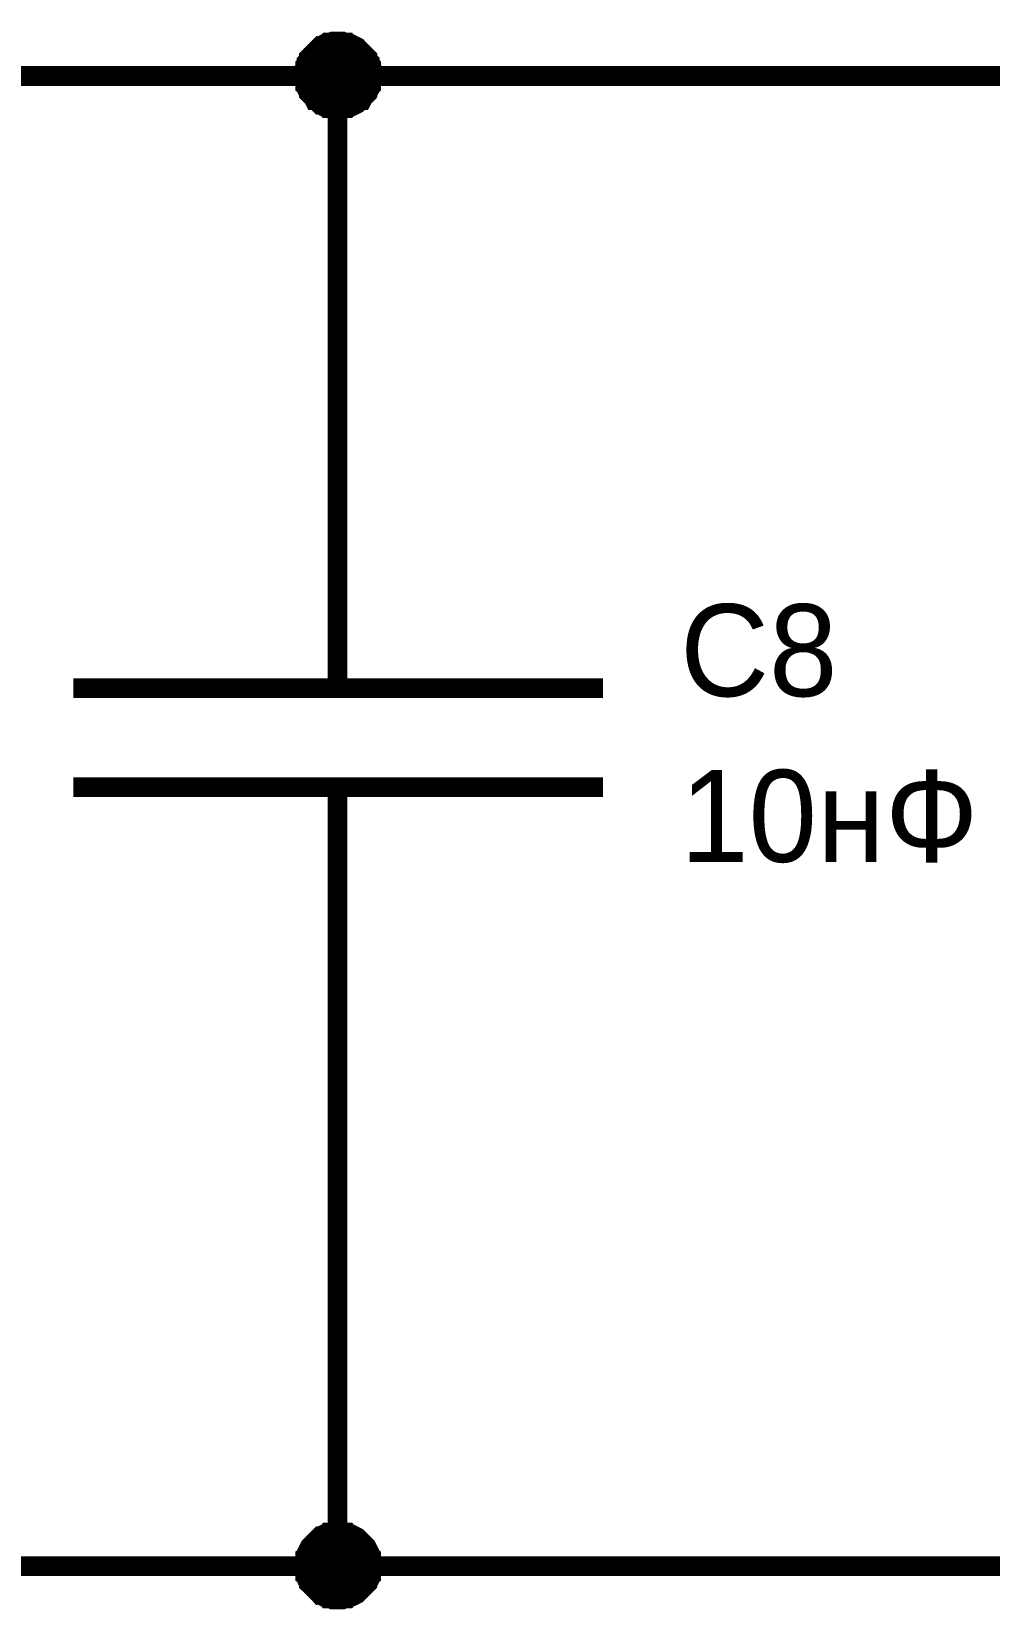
# Model space of a CAD drawing. Extents: x 0 to 594, y 0 to 420.
# Drawn here: x 55.49 to 69.96, y 84.33 to 108.16 of the extents above; entities that cross this region are included whole.
import ezdxf

# ---------------------------------------------------------------- set-up
doc = ezdxf.new("R2010")
doc.units = 0
doc.layers.add('SHEET', color=255, linetype='CONTINUOUS')

msp = doc.modelspace()

# ---------------------------------------------------------------- linework, layer by layer
at = {"layer": 'SHEET'}
for points, const_width in [([(59.612, 107.484), (59.612, 107.519), (59.612, 107.536), (59.612, 107.571), (59.629, 107.589), (59.629, 107.623), (59.629, 107.641), (59.647, 107.658), (59.647, 107.693), (59.664, 107.71), (59.681, 107.727), (59.681, 107.762), (59.699, 107.78), (59.716, 107.797), (59.733, 107.814), (59.751, 107.832), (59.768, 107.849), (59.785, 107.866), (59.803, 107.884), (59.82, 107.901), (59.838, 107.919), (59.855, 107.936), (59.872, 107.936), (59.89, 107.953), (59.924, 107.971), (59.942, 107.971), (59.959, 107.988), (59.994, 107.988), (60.011, 107.988), (60.046, 108.005), (60.063, 108.005), (60.098, 108.005), (60.115, 108.005)], 0.3), ([(59.612, 107.484), (59.612, 107.519), (59.612, 107.536), (59.612, 107.571), (59.629, 107.589), (59.629, 107.623), (59.629, 107.641), (59.647, 107.658), (59.647, 107.693), (59.664, 107.71), (59.681, 107.727), (59.681, 107.762), (59.699, 107.78), (59.716, 107.797), (59.733, 107.814), (59.751, 107.832), (59.768, 107.849), (59.785, 107.866), (59.803, 107.884), (59.82, 107.901), (59.838, 107.919), (59.855, 107.936), (59.872, 107.936), (59.89, 107.953), (59.924, 107.971), (59.942, 107.971), (59.959, 107.988), (59.994, 107.988), (60.011, 107.988), (60.046, 108.005), (60.063, 108.005), (60.098, 108.005), (60.115, 108.005)], 0.3), ([(59.612, 107.484), (59.612, 107.519), (59.612, 107.536), (59.612, 107.571), (59.629, 107.589), (59.629, 107.623), (59.629, 107.641), (59.647, 107.658), (59.647, 107.693), (59.664, 107.71), (59.681, 107.727), (59.681, 107.762), (59.699, 107.78), (59.716, 107.797), (59.733, 107.814), (59.751, 107.832), (59.768, 107.849), (59.785, 107.866), (59.803, 107.884), (59.82, 107.901), (59.838, 107.919), (59.855, 107.936), (59.872, 107.936), (59.89, 107.953), (59.924, 107.971), (59.942, 107.971), (59.959, 107.988), (59.994, 107.988), (60.011, 107.988), (60.046, 108.005), (60.063, 108.005), (60.098, 108.005), (60.115, 108.005)], 0.3), ([(59.612, 107.484), (59.612, 107.519), (59.612, 107.536), (59.612, 107.571), (59.629, 107.589), (59.629, 107.623), (59.629, 107.641), (59.647, 107.658), (59.647, 107.693), (59.664, 107.71), (59.681, 107.727), (59.681, 107.762), (59.699, 107.78), (59.716, 107.797), (59.733, 107.814), (59.751, 107.832), (59.768, 107.849), (59.785, 107.866), (59.803, 107.884), (59.82, 107.901), (59.838, 107.919), (59.855, 107.936), (59.872, 107.936), (59.89, 107.953), (59.924, 107.971), (59.942, 107.971), (59.959, 107.988), (59.994, 107.988), (60.011, 107.988), (60.046, 108.005), (60.063, 108.005), (60.098, 108.005), (60.115, 108.005)], 0.3), ([(60.115, 108.005), (60.115, 108.005)], 0.3), ([(60.115, 108.005), (60.133, 108.005), (60.168, 108.005), (60.185, 108.005), (60.22, 107.988), (60.237, 107.988), (60.272, 107.988), (60.289, 107.971), (60.306, 107.971), (60.341, 107.953), (60.359, 107.936), (60.376, 107.936), (60.411, 107.919), (60.428, 107.901), (60.445, 107.884), (60.463, 107.866), (60.48, 107.849), (60.497, 107.832), (60.515, 107.814), (60.532, 107.797), (60.55, 107.78), (60.567, 107.762), (60.567, 107.727), (60.584, 107.71), (60.602, 107.693), (60.602, 107.658), (60.619, 107.641), (60.619, 107.623), (60.619, 107.589), (60.636, 107.571), (60.636, 107.536), (60.636, 107.519), (60.636, 107.484)], 0.3), ([(60.115, 108.005), (60.115, 108.005)], 0.3), ([(60.115, 108.005), (60.133, 108.005), (60.168, 108.005), (60.185, 108.005), (60.22, 107.988), (60.237, 107.988), (60.272, 107.988), (60.289, 107.971), (60.306, 107.971), (60.341, 107.953), (60.359, 107.936), (60.376, 107.936), (60.411, 107.919), (60.428, 107.901), (60.445, 107.884), (60.463, 107.866), (60.48, 107.849), (60.497, 107.832), (60.515, 107.814), (60.532, 107.797), (60.55, 107.78), (60.567, 107.762), (60.567, 107.727), (60.584, 107.71), (60.602, 107.693), (60.602, 107.658), (60.619, 107.641), (60.619, 107.623), (60.619, 107.589), (60.636, 107.571), (60.636, 107.536), (60.636, 107.519), (60.636, 107.484)], 0.3), ([(60.115, 108.005), (60.115, 108.005)], 0.3), ([(60.115, 108.005), (60.133, 108.005), (60.168, 108.005), (60.185, 108.005), (60.22, 107.988), (60.237, 107.988), (60.272, 107.988), (60.289, 107.971), (60.306, 107.971), (60.341, 107.953), (60.359, 107.936), (60.376, 107.936), (60.411, 107.919), (60.428, 107.901), (60.445, 107.884), (60.463, 107.866), (60.48, 107.849), (60.497, 107.832), (60.515, 107.814), (60.532, 107.797), (60.55, 107.78), (60.567, 107.762), (60.567, 107.727), (60.584, 107.71), (60.602, 107.693), (60.602, 107.658), (60.619, 107.641), (60.619, 107.623), (60.619, 107.589), (60.636, 107.571), (60.636, 107.536), (60.636, 107.519), (60.636, 107.484)], 0.3), ([(60.115, 108.005), (60.115, 108.005)], 0.3), ([(60.115, 108.005), (60.133, 108.005), (60.168, 108.005), (60.185, 108.005), (60.22, 107.988), (60.237, 107.988), (60.272, 107.988), (60.289, 107.971), (60.306, 107.971), (60.341, 107.953), (60.359, 107.936), (60.376, 107.936), (60.411, 107.919), (60.428, 107.901), (60.445, 107.884), (60.463, 107.866), (60.48, 107.849), (60.497, 107.832), (60.515, 107.814), (60.532, 107.797), (60.55, 107.78), (60.567, 107.762), (60.567, 107.727), (60.584, 107.71), (60.602, 107.693), (60.602, 107.658), (60.619, 107.641), (60.619, 107.623), (60.619, 107.589), (60.636, 107.571), (60.636, 107.536), (60.636, 107.519), (60.636, 107.484)], 0.3), ([(59.612, 107.484), (59.612, 107.519), (59.612, 107.536), (59.612, 107.571), (59.629, 107.589), (59.629, 107.623), (59.629, 107.641), (59.647, 107.658), (59.647, 107.693), (59.664, 107.71), (59.681, 107.727), (59.681, 107.762), (59.699, 107.78), (59.716, 107.797), (59.733, 107.814), (59.751, 107.832), (59.768, 107.849), (59.785, 107.866), (59.803, 107.884), (59.82, 107.901), (59.838, 107.919), (59.855, 107.936), (59.872, 107.936), (59.89, 107.953), (59.924, 107.971), (59.942, 107.971), (59.959, 107.988), (59.994, 107.988), (60.011, 107.988), (60.046, 108.005), (60.063, 108.005), (60.098, 108.005), (60.115, 108.005)], 0.0991), ([(59.612, 107.484), (59.612, 107.519), (59.612, 107.536), (59.612, 107.571), (59.629, 107.589), (59.629, 107.623), (59.629, 107.641), (59.647, 107.658), (59.647, 107.693), (59.664, 107.71), (59.681, 107.727), (59.681, 107.762), (59.699, 107.78), (59.716, 107.797), (59.733, 107.814), (59.751, 107.832), (59.768, 107.849), (59.785, 107.866), (59.803, 107.884), (59.82, 107.901), (59.838, 107.919), (59.855, 107.936), (59.872, 107.936), (59.89, 107.953), (59.924, 107.971), (59.942, 107.971), (59.959, 107.988), (59.994, 107.988), (60.011, 107.988), (60.046, 108.005), (60.063, 108.005), (60.098, 108.005), (60.115, 108.005)], 0.0991), ([(59.612, 107.484), (59.612, 107.519), (59.612, 107.536), (59.612, 107.571), (59.629, 107.589), (59.629, 107.623), (59.629, 107.641), (59.647, 107.658), (59.647, 107.693), (59.664, 107.71), (59.681, 107.727), (59.681, 107.762), (59.699, 107.78), (59.716, 107.797), (59.733, 107.814), (59.751, 107.832), (59.768, 107.849), (59.785, 107.866), (59.803, 107.884), (59.82, 107.901), (59.838, 107.919), (59.855, 107.936), (59.872, 107.936), (59.89, 107.953), (59.924, 107.971), (59.942, 107.971), (59.959, 107.988), (59.994, 107.988), (60.011, 107.988), (60.046, 108.005), (60.063, 108.005), (60.098, 108.005), (60.115, 108.005)], 0.0991), ([(59.612, 107.484), (59.612, 107.519), (59.612, 107.536), (59.612, 107.571), (59.629, 107.589), (59.629, 107.623), (59.629, 107.641), (59.647, 107.658), (59.647, 107.693), (59.664, 107.71), (59.681, 107.727), (59.681, 107.762), (59.699, 107.78), (59.716, 107.797), (59.733, 107.814), (59.751, 107.832), (59.768, 107.849), (59.785, 107.866), (59.803, 107.884), (59.82, 107.901), (59.838, 107.919), (59.855, 107.936), (59.872, 107.936), (59.89, 107.953), (59.924, 107.971), (59.942, 107.971), (59.959, 107.988), (59.994, 107.988), (60.011, 107.988), (60.046, 108.005), (60.063, 108.005), (60.098, 108.005), (60.115, 108.005)], 0.0991), ([(60.115, 108.005), (60.115, 108.005)], 0.0991), ([(60.115, 108.005), (60.133, 108.005), (60.168, 108.005), (60.185, 108.005), (60.22, 107.988), (60.237, 107.988), (60.272, 107.988), (60.289, 107.971), (60.306, 107.971), (60.341, 107.953), (60.359, 107.936), (60.376, 107.936), (60.411, 107.919), (60.428, 107.901), (60.445, 107.884), (60.463, 107.866), (60.48, 107.849), (60.497, 107.832), (60.515, 107.814), (60.532, 107.797), (60.55, 107.78), (60.567, 107.762), (60.567, 107.727), (60.584, 107.71), (60.602, 107.693), (60.602, 107.658), (60.619, 107.641), (60.619, 107.623), (60.619, 107.589), (60.636, 107.571), (60.636, 107.536), (60.636, 107.519), (60.636, 107.484)], 0.0991), ([(60.115, 108.005), (60.115, 108.005)], 0.0991), ([(60.115, 108.005), (60.133, 108.005), (60.168, 108.005), (60.185, 108.005), (60.22, 107.988), (60.237, 107.988), (60.272, 107.988), (60.289, 107.971), (60.306, 107.971), (60.341, 107.953), (60.359, 107.936), (60.376, 107.936), (60.411, 107.919), (60.428, 107.901), (60.445, 107.884), (60.463, 107.866), (60.48, 107.849), (60.497, 107.832), (60.515, 107.814), (60.532, 107.797), (60.55, 107.78), (60.567, 107.762), (60.567, 107.727), (60.584, 107.71), (60.602, 107.693), (60.602, 107.658), (60.619, 107.641), (60.619, 107.623), (60.619, 107.589), (60.636, 107.571), (60.636, 107.536), (60.636, 107.519), (60.636, 107.484)], 0.0991), ([(60.115, 108.005), (60.115, 108.005)], 0.0991), ([(60.115, 108.005), (60.133, 108.005), (60.168, 108.005), (60.185, 108.005), (60.22, 107.988), (60.237, 107.988), (60.272, 107.988), (60.289, 107.971), (60.306, 107.971), (60.341, 107.953), (60.359, 107.936), (60.376, 107.936), (60.411, 107.919), (60.428, 107.901), (60.445, 107.884), (60.463, 107.866), (60.48, 107.849), (60.497, 107.832), (60.515, 107.814), (60.532, 107.797), (60.55, 107.78), (60.567, 107.762), (60.567, 107.727), (60.584, 107.71), (60.602, 107.693), (60.602, 107.658), (60.619, 107.641), (60.619, 107.623), (60.619, 107.589), (60.636, 107.571), (60.636, 107.536), (60.636, 107.519), (60.636, 107.484)], 0.0991), ([(60.115, 108.005), (60.115, 108.005)], 0.0991), ([(60.115, 108.005), (60.133, 108.005), (60.168, 108.005), (60.185, 108.005), (60.22, 107.988), (60.237, 107.988), (60.272, 107.988), (60.289, 107.971), (60.306, 107.971), (60.341, 107.953), (60.359, 107.936), (60.376, 107.936), (60.411, 107.919), (60.428, 107.901), (60.445, 107.884), (60.463, 107.866), (60.48, 107.849), (60.497, 107.832), (60.515, 107.814), (60.532, 107.797), (60.55, 107.78), (60.567, 107.762), (60.567, 107.727), (60.584, 107.71), (60.602, 107.693), (60.602, 107.658), (60.619, 107.641), (60.619, 107.623), (60.619, 107.589), (60.636, 107.571), (60.636, 107.536), (60.636, 107.519), (60.636, 107.484)], 0.0991), ([(45.13, 107.484), (60.115, 107.484), (77.619, 107.484)], 0.3), ([(60.115, 106.98), (60.098, 106.98), (60.063, 106.98), (60.046, 106.98), (60.011, 106.998), (59.994, 106.998), (59.959, 106.998), (59.942, 107.015), (59.924, 107.015), (59.89, 107.033), (59.872, 107.05), (59.855, 107.05), (59.838, 107.067), (59.82, 107.085), (59.803, 107.102), (59.785, 107.119), (59.768, 107.119), (59.751, 107.154), (59.733, 107.172), (59.716, 107.189), (59.699, 107.206), (59.681, 107.224), (59.681, 107.241), (59.664, 107.258), (59.647, 107.293), (59.647, 107.311), (59.629, 107.328), (59.629, 107.363), (59.629, 107.38), (59.612, 107.415), (59.612, 107.432), (59.612, 107.467), (59.612, 107.484)], 0.3), ([(59.612, 107.484), (59.612, 107.484)], 0.3), ([(60.115, 106.98), (60.098, 106.98), (60.063, 106.98), (60.046, 106.98), (60.011, 106.998), (59.994, 106.998), (59.959, 106.998), (59.942, 107.015), (59.924, 107.015), (59.89, 107.033), (59.872, 107.05), (59.855, 107.05), (59.838, 107.067), (59.82, 107.085), (59.803, 107.102), (59.785, 107.119), (59.768, 107.119), (59.751, 107.154), (59.733, 107.172), (59.716, 107.189), (59.699, 107.206), (59.681, 107.224), (59.681, 107.241), (59.664, 107.258), (59.647, 107.293), (59.647, 107.311), (59.629, 107.328), (59.629, 107.363), (59.629, 107.38), (59.612, 107.415), (59.612, 107.432), (59.612, 107.467), (59.612, 107.484)], 0.3), ([(59.612, 107.484), (59.612, 107.484)], 0.3), ([(60.115, 106.98), (60.098, 106.98), (60.063, 106.98), (60.046, 106.98), (60.011, 106.998), (59.994, 106.998), (59.959, 106.998), (59.942, 107.015), (59.924, 107.015), (59.89, 107.033), (59.872, 107.05), (59.855, 107.05), (59.838, 107.067), (59.82, 107.085), (59.803, 107.102), (59.785, 107.119), (59.768, 107.119), (59.751, 107.154), (59.733, 107.172), (59.716, 107.189), (59.699, 107.206), (59.681, 107.224), (59.681, 107.241), (59.664, 107.258), (59.647, 107.293), (59.647, 107.311), (59.629, 107.328), (59.629, 107.363), (59.629, 107.38), (59.612, 107.415), (59.612, 107.432), (59.612, 107.467), (59.612, 107.484)], 0.3), ([(59.612, 107.484), (59.612, 107.484)], 0.3), ([(60.115, 106.98), (60.098, 106.98), (60.063, 106.98), (60.046, 106.98), (60.011, 106.998), (59.994, 106.998), (59.959, 106.998), (59.942, 107.015), (59.924, 107.015), (59.89, 107.033), (59.872, 107.05), (59.855, 107.05), (59.838, 107.067), (59.82, 107.085), (59.803, 107.102), (59.785, 107.119), (59.768, 107.119), (59.751, 107.154), (59.733, 107.172), (59.716, 107.189), (59.699, 107.206), (59.681, 107.224), (59.681, 107.241), (59.664, 107.258), (59.647, 107.293), (59.647, 107.311), (59.629, 107.328), (59.629, 107.363), (59.629, 107.38), (59.612, 107.415), (59.612, 107.432), (59.612, 107.467), (59.612, 107.484)], 0.3), ([(59.612, 107.484), (59.612, 107.484)], 0.3), ([(60.115, 106.98), (60.098, 106.98), (60.063, 106.98), (60.046, 106.98), (60.011, 106.998), (59.994, 106.998), (59.959, 106.998), (59.942, 107.015), (59.924, 107.015), (59.89, 107.033), (59.872, 107.05), (59.855, 107.05), (59.838, 107.067), (59.82, 107.085), (59.803, 107.102), (59.785, 107.119), (59.768, 107.119), (59.751, 107.154), (59.733, 107.172), (59.716, 107.189), (59.699, 107.206), (59.681, 107.224), (59.681, 107.241), (59.664, 107.258), (59.647, 107.293), (59.647, 107.311), (59.629, 107.328), (59.629, 107.363), (59.629, 107.38), (59.612, 107.415), (59.612, 107.432), (59.612, 107.467), (59.612, 107.484)], 0.0991), ([(59.612, 107.484), (59.612, 107.484)], 0.0991), ([(60.115, 106.98), (60.098, 106.98), (60.063, 106.98), (60.046, 106.98), (60.011, 106.998), (59.994, 106.998), (59.959, 106.998), (59.942, 107.015), (59.924, 107.015), (59.89, 107.033), (59.872, 107.05), (59.855, 107.05), (59.838, 107.067), (59.82, 107.085), (59.803, 107.102), (59.785, 107.119), (59.768, 107.119), (59.751, 107.154), (59.733, 107.172), (59.716, 107.189), (59.699, 107.206), (59.681, 107.224), (59.681, 107.241), (59.664, 107.258), (59.647, 107.293), (59.647, 107.311), (59.629, 107.328), (59.629, 107.363), (59.629, 107.38), (59.612, 107.415), (59.612, 107.432), (59.612, 107.467), (59.612, 107.484)], 0.0991), ([(59.612, 107.484), (59.612, 107.484)], 0.0991), ([(60.115, 106.98), (60.098, 106.98), (60.063, 106.98), (60.046, 106.98), (60.011, 106.998), (59.994, 106.998), (59.959, 106.998), (59.942, 107.015), (59.924, 107.015), (59.89, 107.033), (59.872, 107.05), (59.855, 107.05), (59.838, 107.067), (59.82, 107.085), (59.803, 107.102), (59.785, 107.119), (59.768, 107.119), (59.751, 107.154), (59.733, 107.172), (59.716, 107.189), (59.699, 107.206), (59.681, 107.224), (59.681, 107.241), (59.664, 107.258), (59.647, 107.293), (59.647, 107.311), (59.629, 107.328), (59.629, 107.363), (59.629, 107.38), (59.612, 107.415), (59.612, 107.432), (59.612, 107.467), (59.612, 107.484)], 0.0991), ([(59.612, 107.484), (59.612, 107.484)], 0.0991), ([(60.115, 106.98), (60.098, 106.98), (60.063, 106.98), (60.046, 106.98), (60.011, 106.998), (59.994, 106.998), (59.959, 106.998), (59.942, 107.015), (59.924, 107.015), (59.89, 107.033), (59.872, 107.05), (59.855, 107.05), (59.838, 107.067), (59.82, 107.085), (59.803, 107.102), (59.785, 107.119), (59.768, 107.119), (59.751, 107.154), (59.733, 107.172), (59.716, 107.189), (59.699, 107.206), (59.681, 107.224), (59.681, 107.241), (59.664, 107.258), (59.647, 107.293), (59.647, 107.311), (59.629, 107.328), (59.629, 107.363), (59.629, 107.38), (59.612, 107.415), (59.612, 107.432), (59.612, 107.467), (59.612, 107.484)], 0.0991), ([(59.612, 107.484), (59.612, 107.484)], 0.0991), ([(60.115, 102.498), (60.115, 107.484)], 0.3), ([(60.636, 107.484), (60.636, 107.467), (60.636, 107.432), (60.636, 107.415), (60.619, 107.38), (60.619, 107.363), (60.619, 107.328), (60.602, 107.311), (60.602, 107.293), (60.584, 107.258), (60.567, 107.241), (60.567, 107.224), (60.55, 107.206), (60.532, 107.189), (60.515, 107.172), (60.497, 107.154), (60.48, 107.119), (60.463, 107.119), (60.445, 107.102), (60.428, 107.085), (60.411, 107.067), (60.376, 107.05), (60.359, 107.05), (60.341, 107.033), (60.306, 107.015), (60.289, 107.015), (60.272, 106.998), (60.237, 106.998), (60.22, 106.998), (60.185, 106.98), (60.168, 106.98), (60.133, 106.98), (60.115, 106.98)], 0.3), ([(60.636, 107.484), (60.636, 107.467), (60.636, 107.432), (60.636, 107.415), (60.619, 107.38), (60.619, 107.363), (60.619, 107.328), (60.602, 107.311), (60.602, 107.293), (60.584, 107.258), (60.567, 107.241), (60.567, 107.224), (60.55, 107.206), (60.532, 107.189), (60.515, 107.172), (60.497, 107.154), (60.48, 107.119), (60.463, 107.119), (60.445, 107.102), (60.428, 107.085), (60.411, 107.067), (60.376, 107.05), (60.359, 107.05), (60.341, 107.033), (60.306, 107.015), (60.289, 107.015), (60.272, 106.998), (60.237, 106.998), (60.22, 106.998), (60.185, 106.98), (60.168, 106.98), (60.133, 106.98), (60.115, 106.98)], 0.3), ([(60.636, 107.484), (60.636, 107.467), (60.636, 107.432), (60.636, 107.415), (60.619, 107.38), (60.619, 107.363), (60.619, 107.328), (60.602, 107.311), (60.602, 107.293), (60.584, 107.258), (60.567, 107.241), (60.567, 107.224), (60.55, 107.206), (60.532, 107.189), (60.515, 107.172), (60.497, 107.154), (60.48, 107.119), (60.463, 107.119), (60.445, 107.102), (60.428, 107.085), (60.411, 107.067), (60.376, 107.05), (60.359, 107.05), (60.341, 107.033), (60.306, 107.015), (60.289, 107.015), (60.272, 106.998), (60.237, 106.998), (60.22, 106.998), (60.185, 106.98), (60.168, 106.98), (60.133, 106.98), (60.115, 106.98)], 0.3), ([(60.636, 107.484), (60.636, 107.467), (60.636, 107.432), (60.636, 107.415), (60.619, 107.38), (60.619, 107.363), (60.619, 107.328), (60.602, 107.311), (60.602, 107.293), (60.584, 107.258), (60.567, 107.241), (60.567, 107.224), (60.55, 107.206), (60.532, 107.189), (60.515, 107.172), (60.497, 107.154), (60.48, 107.119), (60.463, 107.119), (60.445, 107.102), (60.428, 107.085), (60.411, 107.067), (60.376, 107.05), (60.359, 107.05), (60.341, 107.033), (60.306, 107.015), (60.289, 107.015), (60.272, 106.998), (60.237, 106.998), (60.22, 106.998), (60.185, 106.98), (60.168, 106.98), (60.133, 106.98), (60.115, 106.98)], 0.3), ([(60.636, 107.484), (60.636, 107.467), (60.636, 107.432), (60.636, 107.415), (60.619, 107.38), (60.619, 107.363), (60.619, 107.328), (60.602, 107.311), (60.602, 107.293), (60.584, 107.258), (60.567, 107.241), (60.567, 107.224), (60.55, 107.206), (60.532, 107.189), (60.515, 107.172), (60.497, 107.154), (60.48, 107.119), (60.463, 107.119), (60.445, 107.102), (60.428, 107.085), (60.411, 107.067), (60.376, 107.05), (60.359, 107.05), (60.341, 107.033), (60.306, 107.015), (60.289, 107.015), (60.272, 106.998), (60.237, 106.998), (60.22, 106.998), (60.185, 106.98), (60.168, 106.98), (60.133, 106.98), (60.115, 106.98)], 0.0991), ([(60.636, 107.484), (60.636, 107.467), (60.636, 107.432), (60.636, 107.415), (60.619, 107.38), (60.619, 107.363), (60.619, 107.328), (60.602, 107.311), (60.602, 107.293), (60.584, 107.258), (60.567, 107.241), (60.567, 107.224), (60.55, 107.206), (60.532, 107.189), (60.515, 107.172), (60.497, 107.154), (60.48, 107.119), (60.463, 107.119), (60.445, 107.102), (60.428, 107.085), (60.411, 107.067), (60.376, 107.05), (60.359, 107.05), (60.341, 107.033), (60.306, 107.015), (60.289, 107.015), (60.272, 106.998), (60.237, 106.998), (60.22, 106.998), (60.185, 106.98), (60.168, 106.98), (60.133, 106.98), (60.115, 106.98)], 0.0991), ([(60.636, 107.484), (60.636, 107.467), (60.636, 107.432), (60.636, 107.415), (60.619, 107.38), (60.619, 107.363), (60.619, 107.328), (60.602, 107.311), (60.602, 107.293), (60.584, 107.258), (60.567, 107.241), (60.567, 107.224), (60.55, 107.206), (60.532, 107.189), (60.515, 107.172), (60.497, 107.154), (60.48, 107.119), (60.463, 107.119), (60.445, 107.102), (60.428, 107.085), (60.411, 107.067), (60.376, 107.05), (60.359, 107.05), (60.341, 107.033), (60.306, 107.015), (60.289, 107.015), (60.272, 106.998), (60.237, 106.998), (60.22, 106.998), (60.185, 106.98), (60.168, 106.98), (60.133, 106.98), (60.115, 106.98)], 0.0991), ([(60.636, 107.484), (60.636, 107.467), (60.636, 107.432), (60.636, 107.415), (60.619, 107.38), (60.619, 107.363), (60.619, 107.328), (60.602, 107.311), (60.602, 107.293), (60.584, 107.258), (60.567, 107.241), (60.567, 107.224), (60.55, 107.206), (60.532, 107.189), (60.515, 107.172), (60.497, 107.154), (60.48, 107.119), (60.463, 107.119), (60.445, 107.102), (60.428, 107.085), (60.411, 107.067), (60.376, 107.05), (60.359, 107.05), (60.341, 107.033), (60.306, 107.015), (60.289, 107.015), (60.272, 106.998), (60.237, 106.998), (60.22, 106.998), (60.185, 106.98), (60.168, 106.98), (60.133, 106.98), (60.115, 106.98)], 0.0991), ([(60.636, 107.484), (60.636, 107.484), (60.636, 107.484), (60.636, 107.484), (60.636, 107.484), (60.636, 107.484), (60.636, 107.484), (60.636, 107.484), (60.636, 107.484), (60.636, 107.484), (60.636, 107.484), (60.636, 107.484), (60.636, 107.484), (60.636, 107.484), (60.636, 107.484), (60.636, 107.484), (60.636, 107.484), (60.636, 107.484), (60.636, 107.484), (60.636, 107.484), (60.636, 107.484), (60.636, 107.484), (60.636, 107.484), (60.636, 107.484), (60.636, 107.484), (60.636, 107.484), (60.636, 107.484), (60.636, 107.484), (60.636, 107.484), (60.636, 107.484), (60.636, 107.484), (60.636, 107.484), (60.636, 107.484)], 0.3), ([(60.636, 107.484), (60.636, 107.484)], 0.3), ([(60.636, 107.484), (60.636, 107.484), (60.636, 107.484), (60.636, 107.484), (60.636, 107.484), (60.636, 107.484), (60.636, 107.484), (60.636, 107.484), (60.636, 107.484), (60.636, 107.484), (60.636, 107.484), (60.636, 107.484), (60.636, 107.484), (60.636, 107.484), (60.636, 107.484), (60.636, 107.484), (60.636, 107.484), (60.636, 107.484), (60.636, 107.484), (60.636, 107.484), (60.636, 107.484), (60.636, 107.484), (60.636, 107.484), (60.636, 107.484), (60.636, 107.484), (60.636, 107.484), (60.636, 107.484), (60.636, 107.484), (60.636, 107.484), (60.636, 107.484), (60.636, 107.484), (60.636, 107.484), (60.636, 107.484)], 0.3), ([(60.636, 107.484), (60.636, 107.484)], 0.3), ([(60.636, 107.484), (60.636, 107.484), (60.636, 107.484), (60.636, 107.484), (60.636, 107.484), (60.636, 107.484), (60.636, 107.484), (60.636, 107.484), (60.636, 107.484), (60.636, 107.484), (60.636, 107.484), (60.636, 107.484), (60.636, 107.484), (60.636, 107.484), (60.636, 107.484), (60.636, 107.484), (60.636, 107.484), (60.636, 107.484), (60.636, 107.484), (60.636, 107.484), (60.636, 107.484), (60.636, 107.484), (60.636, 107.484), (60.636, 107.484), (60.636, 107.484), (60.636, 107.484), (60.636, 107.484), (60.636, 107.484), (60.636, 107.484), (60.636, 107.484), (60.636, 107.484), (60.636, 107.484), (60.636, 107.484)], 0.3), ([(60.636, 107.484), (60.636, 107.484)], 0.3), ([(60.636, 107.484), (60.636, 107.484), (60.636, 107.484), (60.636, 107.484), (60.636, 107.484), (60.636, 107.484), (60.636, 107.484), (60.636, 107.484), (60.636, 107.484), (60.636, 107.484), (60.636, 107.484), (60.636, 107.484), (60.636, 107.484), (60.636, 107.484), (60.636, 107.484), (60.636, 107.484), (60.636, 107.484), (60.636, 107.484), (60.636, 107.484), (60.636, 107.484), (60.636, 107.484), (60.636, 107.484), (60.636, 107.484), (60.636, 107.484), (60.636, 107.484), (60.636, 107.484), (60.636, 107.484), (60.636, 107.484), (60.636, 107.484), (60.636, 107.484), (60.636, 107.484), (60.636, 107.484), (60.636, 107.484)], 0.3), ([(60.636, 107.484), (60.636, 107.484)], 0.3), ([(60.636, 107.484), (60.636, 107.484), (60.636, 107.484), (60.636, 107.484), (60.636, 107.484), (60.636, 107.484), (60.636, 107.484), (60.636, 107.484), (60.636, 107.484), (60.636, 107.484), (60.636, 107.484), (60.636, 107.484), (60.636, 107.484), (60.636, 107.484), (60.636, 107.484), (60.636, 107.484), (60.636, 107.484), (60.636, 107.484), (60.636, 107.484), (60.636, 107.484), (60.636, 107.484), (60.636, 107.484), (60.636, 107.484), (60.636, 107.484), (60.636, 107.484), (60.636, 107.484), (60.636, 107.484), (60.636, 107.484), (60.636, 107.484), (60.636, 107.484), (60.636, 107.484), (60.636, 107.484), (60.636, 107.484)], 0.0991), ([(60.636, 107.484), (60.636, 107.484)], 0.0991), ([(60.636, 107.484), (60.636, 107.484), (60.636, 107.484), (60.636, 107.484), (60.636, 107.484), (60.636, 107.484), (60.636, 107.484), (60.636, 107.484), (60.636, 107.484), (60.636, 107.484), (60.636, 107.484), (60.636, 107.484), (60.636, 107.484), (60.636, 107.484), (60.636, 107.484), (60.636, 107.484), (60.636, 107.484), (60.636, 107.484), (60.636, 107.484), (60.636, 107.484), (60.636, 107.484), (60.636, 107.484), (60.636, 107.484), (60.636, 107.484), (60.636, 107.484), (60.636, 107.484), (60.636, 107.484), (60.636, 107.484), (60.636, 107.484), (60.636, 107.484), (60.636, 107.484), (60.636, 107.484), (60.636, 107.484)], 0.0991), ([(60.636, 107.484), (60.636, 107.484)], 0.0991), ([(60.636, 107.484), (60.636, 107.484), (60.636, 107.484), (60.636, 107.484), (60.636, 107.484), (60.636, 107.484), (60.636, 107.484), (60.636, 107.484), (60.636, 107.484), (60.636, 107.484), (60.636, 107.484), (60.636, 107.484), (60.636, 107.484), (60.636, 107.484), (60.636, 107.484), (60.636, 107.484), (60.636, 107.484), (60.636, 107.484), (60.636, 107.484), (60.636, 107.484), (60.636, 107.484), (60.636, 107.484), (60.636, 107.484), (60.636, 107.484), (60.636, 107.484), (60.636, 107.484), (60.636, 107.484), (60.636, 107.484), (60.636, 107.484), (60.636, 107.484), (60.636, 107.484), (60.636, 107.484), (60.636, 107.484)], 0.0991), ([(60.636, 107.484), (60.636, 107.484)], 0.0991), ([(60.636, 107.484), (60.636, 107.484), (60.636, 107.484), (60.636, 107.484), (60.636, 107.484), (60.636, 107.484), (60.636, 107.484), (60.636, 107.484), (60.636, 107.484), (60.636, 107.484), (60.636, 107.484), (60.636, 107.484), (60.636, 107.484), (60.636, 107.484), (60.636, 107.484), (60.636, 107.484), (60.636, 107.484), (60.636, 107.484), (60.636, 107.484), (60.636, 107.484), (60.636, 107.484), (60.636, 107.484), (60.636, 107.484), (60.636, 107.484), (60.636, 107.484), (60.636, 107.484), (60.636, 107.484), (60.636, 107.484), (60.636, 107.484), (60.636, 107.484), (60.636, 107.484), (60.636, 107.484), (60.636, 107.484)], 0.0991), ([(60.636, 107.484), (60.636, 107.484)], 0.0991), ([(45.13, 87.488), (45.13, 84.987), (60.115, 84.987), (72.618, 84.987), (72.618, 102.498), (77.619, 102.498)], 0.3), ([(60.115, 98.242), (60.115, 102.498)], 0.3), ([(64.127, 98.242), (56.122, 98.242)], 0.3), ([(64.127, 96.748), (56.122, 96.748)], 0.3), ([(60.115, 96.748), (60.115, 92.492)], 0.3), ([(60.115, 92.492), (60.115, 84.987)], 0.3), ([(59.612, 84.987), (59.612, 85.004), (59.612, 85.039), (59.612, 85.056), (59.629, 85.091), (59.629, 85.108), (59.629, 85.143), (59.647, 85.16), (59.647, 85.178), (59.664, 85.213), (59.681, 85.23), (59.681, 85.247), (59.699, 85.282), (59.716, 85.299), (59.733, 85.317), (59.751, 85.334), (59.768, 85.352), (59.785, 85.369), (59.803, 85.386), (59.82, 85.404), (59.838, 85.421), (59.855, 85.438), (59.872, 85.438), (59.89, 85.456), (59.924, 85.473), (59.942, 85.473), (59.959, 85.491), (59.994, 85.491), (60.011, 85.491), (60.046, 85.508), (60.063, 85.508), (60.098, 85.508), (60.115, 85.508)], 0.3), ([(59.612, 84.987), (59.612, 85.004), (59.612, 85.039), (59.612, 85.056), (59.629, 85.091), (59.629, 85.108), (59.629, 85.143), (59.647, 85.16), (59.647, 85.178), (59.664, 85.213), (59.681, 85.23), (59.681, 85.247), (59.699, 85.282), (59.716, 85.299), (59.733, 85.317), (59.751, 85.334), (59.768, 85.352), (59.785, 85.369), (59.803, 85.386), (59.82, 85.404), (59.838, 85.421), (59.855, 85.438), (59.872, 85.438), (59.89, 85.456), (59.924, 85.473), (59.942, 85.473), (59.959, 85.491), (59.994, 85.491), (60.011, 85.491), (60.046, 85.508), (60.063, 85.508), (60.098, 85.508), (60.115, 85.508)], 0.3), ([(59.612, 84.987), (59.612, 85.004), (59.612, 85.039), (59.612, 85.056), (59.629, 85.091), (59.629, 85.108), (59.629, 85.143), (59.647, 85.16), (59.647, 85.178), (59.664, 85.213), (59.681, 85.23), (59.681, 85.247), (59.699, 85.282), (59.716, 85.299), (59.733, 85.317), (59.751, 85.334), (59.768, 85.352), (59.785, 85.369), (59.803, 85.386), (59.82, 85.404), (59.838, 85.421), (59.855, 85.438), (59.872, 85.438), (59.89, 85.456), (59.924, 85.473), (59.942, 85.473), (59.959, 85.491), (59.994, 85.491), (60.011, 85.491), (60.046, 85.508), (60.063, 85.508), (60.098, 85.508), (60.115, 85.508)], 0.3), ([(59.612, 84.987), (59.612, 85.004), (59.612, 85.039), (59.612, 85.056), (59.629, 85.091), (59.629, 85.108), (59.629, 85.143), (59.647, 85.16), (59.647, 85.178), (59.664, 85.213), (59.681, 85.23), (59.681, 85.247), (59.699, 85.282), (59.716, 85.299), (59.733, 85.317), (59.751, 85.334), (59.768, 85.352), (59.785, 85.369), (59.803, 85.386), (59.82, 85.404), (59.838, 85.421), (59.855, 85.438), (59.872, 85.438), (59.89, 85.456), (59.924, 85.473), (59.942, 85.473), (59.959, 85.491), (59.994, 85.491), (60.011, 85.491), (60.046, 85.508), (60.063, 85.508), (60.098, 85.508), (60.115, 85.508)], 0.3), ([(59.612, 84.987), (59.612, 85.004), (59.612, 85.039), (59.612, 85.056), (59.629, 85.091), (59.629, 85.108), (59.629, 85.143), (59.647, 85.16), (59.647, 85.178), (59.664, 85.213), (59.681, 85.23), (59.681, 85.247), (59.699, 85.282), (59.716, 85.299), (59.733, 85.317), (59.751, 85.334), (59.768, 85.352), (59.785, 85.369), (59.803, 85.386), (59.82, 85.404), (59.838, 85.421), (59.855, 85.438), (59.872, 85.438), (59.89, 85.456), (59.924, 85.473), (59.942, 85.473), (59.959, 85.491), (59.994, 85.491), (60.011, 85.491), (60.046, 85.508), (60.063, 85.508), (60.098, 85.508), (60.115, 85.508)], 0.0991), ([(59.612, 84.987), (59.612, 85.004), (59.612, 85.039), (59.612, 85.056), (59.629, 85.091), (59.629, 85.108), (59.629, 85.143), (59.647, 85.16), (59.647, 85.178), (59.664, 85.213), (59.681, 85.23), (59.681, 85.247), (59.699, 85.282), (59.716, 85.299), (59.733, 85.317), (59.751, 85.334), (59.768, 85.352), (59.785, 85.369), (59.803, 85.386), (59.82, 85.404), (59.838, 85.421), (59.855, 85.438), (59.872, 85.438), (59.89, 85.456), (59.924, 85.473), (59.942, 85.473), (59.959, 85.491), (59.994, 85.491), (60.011, 85.491), (60.046, 85.508), (60.063, 85.508), (60.098, 85.508), (60.115, 85.508)], 0.0991), ([(59.612, 84.987), (59.612, 85.004), (59.612, 85.039), (59.612, 85.056), (59.629, 85.091), (59.629, 85.108), (59.629, 85.143), (59.647, 85.16), (59.647, 85.178), (59.664, 85.213), (59.681, 85.23), (59.681, 85.247), (59.699, 85.282), (59.716, 85.299), (59.733, 85.317), (59.751, 85.334), (59.768, 85.352), (59.785, 85.369), (59.803, 85.386), (59.82, 85.404), (59.838, 85.421), (59.855, 85.438), (59.872, 85.438), (59.89, 85.456), (59.924, 85.473), (59.942, 85.473), (59.959, 85.491), (59.994, 85.491), (60.011, 85.491), (60.046, 85.508), (60.063, 85.508), (60.098, 85.508), (60.115, 85.508)], 0.0991), ([(59.612, 84.987), (59.612, 85.004), (59.612, 85.039), (59.612, 85.056), (59.629, 85.091), (59.629, 85.108), (59.629, 85.143), (59.647, 85.16), (59.647, 85.178), (59.664, 85.213), (59.681, 85.23), (59.681, 85.247), (59.699, 85.282), (59.716, 85.299), (59.733, 85.317), (59.751, 85.334), (59.768, 85.352), (59.785, 85.369), (59.803, 85.386), (59.82, 85.404), (59.838, 85.421), (59.855, 85.438), (59.872, 85.438), (59.89, 85.456), (59.924, 85.473), (59.942, 85.473), (59.959, 85.491), (59.994, 85.491), (60.011, 85.491), (60.046, 85.508), (60.063, 85.508), (60.098, 85.508), (60.115, 85.508)], 0.0991), ([(60.115, 85.508), (60.115, 85.508)], 0.3), ([(60.115, 85.508), (60.133, 85.508), (60.168, 85.508), (60.185, 85.508), (60.22, 85.491), (60.237, 85.491), (60.272, 85.491), (60.289, 85.473), (60.306, 85.473), (60.341, 85.456), (60.359, 85.438), (60.376, 85.438), (60.411, 85.421), (60.428, 85.404), (60.445, 85.386), (60.463, 85.369), (60.48, 85.352), (60.497, 85.334), (60.515, 85.317), (60.532, 85.299), (60.55, 85.282), (60.567, 85.247), (60.567, 85.23), (60.584, 85.213), (60.602, 85.178), (60.602, 85.16), (60.619, 85.143), (60.619, 85.108), (60.619, 85.091), (60.636, 85.056), (60.636, 85.039), (60.636, 85.004), (60.636, 84.987)], 0.3), ([(60.115, 85.508), (60.115, 85.508)], 0.3), ([(60.115, 85.508), (60.133, 85.508), (60.168, 85.508), (60.185, 85.508), (60.22, 85.491), (60.237, 85.491), (60.272, 85.491), (60.289, 85.473), (60.306, 85.473), (60.341, 85.456), (60.359, 85.438), (60.376, 85.438), (60.411, 85.421), (60.428, 85.404), (60.445, 85.386), (60.463, 85.369), (60.48, 85.352), (60.497, 85.334), (60.515, 85.317), (60.532, 85.299), (60.55, 85.282), (60.567, 85.247), (60.567, 85.23), (60.584, 85.213), (60.602, 85.178), (60.602, 85.16), (60.619, 85.143), (60.619, 85.108), (60.619, 85.091), (60.636, 85.056), (60.636, 85.039), (60.636, 85.004), (60.636, 84.987)], 0.3), ([(60.115, 85.508), (60.115, 85.508)], 0.3), ([(60.115, 85.508), (60.133, 85.508), (60.168, 85.508), (60.185, 85.508), (60.22, 85.491), (60.237, 85.491), (60.272, 85.491), (60.289, 85.473), (60.306, 85.473), (60.341, 85.456), (60.359, 85.438), (60.376, 85.438), (60.411, 85.421), (60.428, 85.404), (60.445, 85.386), (60.463, 85.369), (60.48, 85.352), (60.497, 85.334), (60.515, 85.317), (60.532, 85.299), (60.55, 85.282), (60.567, 85.247), (60.567, 85.23), (60.584, 85.213), (60.602, 85.178), (60.602, 85.16), (60.619, 85.143), (60.619, 85.108), (60.619, 85.091), (60.636, 85.056), (60.636, 85.039), (60.636, 85.004), (60.636, 84.987)], 0.3), ([(60.115, 85.508), (60.115, 85.508)], 0.3), ([(60.115, 85.508), (60.133, 85.508), (60.168, 85.508), (60.185, 85.508), (60.22, 85.491), (60.237, 85.491), (60.272, 85.491), (60.289, 85.473), (60.306, 85.473), (60.341, 85.456), (60.359, 85.438), (60.376, 85.438), (60.411, 85.421), (60.428, 85.404), (60.445, 85.386), (60.463, 85.369), (60.48, 85.352), (60.497, 85.334), (60.515, 85.317), (60.532, 85.299), (60.55, 85.282), (60.567, 85.247), (60.567, 85.23), (60.584, 85.213), (60.602, 85.178), (60.602, 85.16), (60.619, 85.143), (60.619, 85.108), (60.619, 85.091), (60.636, 85.056), (60.636, 85.039), (60.636, 85.004), (60.636, 84.987)], 0.3), ([(60.115, 85.508), (60.115, 85.508)], 0.0991), ([(60.115, 85.508), (60.133, 85.508), (60.168, 85.508), (60.185, 85.508), (60.22, 85.491), (60.237, 85.491), (60.272, 85.491), (60.289, 85.473), (60.306, 85.473), (60.341, 85.456), (60.359, 85.438), (60.376, 85.438), (60.411, 85.421), (60.428, 85.404), (60.445, 85.386), (60.463, 85.369), (60.48, 85.352), (60.497, 85.334), (60.515, 85.317), (60.532, 85.299), (60.55, 85.282), (60.567, 85.247), (60.567, 85.23), (60.584, 85.213), (60.602, 85.178), (60.602, 85.16), (60.619, 85.143), (60.619, 85.108), (60.619, 85.091), (60.636, 85.056), (60.636, 85.039), (60.636, 85.004), (60.636, 84.987)], 0.0991), ([(60.115, 85.508), (60.115, 85.508)], 0.0991), ([(60.115, 85.508), (60.133, 85.508), (60.168, 85.508), (60.185, 85.508), (60.22, 85.491), (60.237, 85.491), (60.272, 85.491), (60.289, 85.473), (60.306, 85.473), (60.341, 85.456), (60.359, 85.438), (60.376, 85.438), (60.411, 85.421), (60.428, 85.404), (60.445, 85.386), (60.463, 85.369), (60.48, 85.352), (60.497, 85.334), (60.515, 85.317), (60.532, 85.299), (60.55, 85.282), (60.567, 85.247), (60.567, 85.23), (60.584, 85.213), (60.602, 85.178), (60.602, 85.16), (60.619, 85.143), (60.619, 85.108), (60.619, 85.091), (60.636, 85.056), (60.636, 85.039), (60.636, 85.004), (60.636, 84.987)], 0.0991), ([(60.115, 85.508), (60.115, 85.508)], 0.0991), ([(60.115, 85.508), (60.133, 85.508), (60.168, 85.508), (60.185, 85.508), (60.22, 85.491), (60.237, 85.491), (60.272, 85.491), (60.289, 85.473), (60.306, 85.473), (60.341, 85.456), (60.359, 85.438), (60.376, 85.438), (60.411, 85.421), (60.428, 85.404), (60.445, 85.386), (60.463, 85.369), (60.48, 85.352), (60.497, 85.334), (60.515, 85.317), (60.532, 85.299), (60.55, 85.282), (60.567, 85.247), (60.567, 85.23), (60.584, 85.213), (60.602, 85.178), (60.602, 85.16), (60.619, 85.143), (60.619, 85.108), (60.619, 85.091), (60.636, 85.056), (60.636, 85.039), (60.636, 85.004), (60.636, 84.987)], 0.0991), ([(60.115, 85.508), (60.115, 85.508)], 0.0991), ([(60.115, 85.508), (60.133, 85.508), (60.168, 85.508), (60.185, 85.508), (60.22, 85.491), (60.237, 85.491), (60.272, 85.491), (60.289, 85.473), (60.306, 85.473), (60.341, 85.456), (60.359, 85.438), (60.376, 85.438), (60.411, 85.421), (60.428, 85.404), (60.445, 85.386), (60.463, 85.369), (60.48, 85.352), (60.497, 85.334), (60.515, 85.317), (60.532, 85.299), (60.55, 85.282), (60.567, 85.247), (60.567, 85.23), (60.584, 85.213), (60.602, 85.178), (60.602, 85.16), (60.619, 85.143), (60.619, 85.108), (60.619, 85.091), (60.636, 85.056), (60.636, 85.039), (60.636, 85.004), (60.636, 84.987)], 0.0991), ([(60.115, 84.483), (60.098, 84.483), (60.063, 84.483), (60.046, 84.483), (60.011, 84.5), (59.994, 84.5), (59.959, 84.5), (59.942, 84.518), (59.924, 84.518), (59.89, 84.535), (59.872, 84.552), (59.855, 84.552), (59.838, 84.57), (59.82, 84.587), (59.803, 84.605), (59.785, 84.622), (59.768, 84.639), (59.751, 84.657), (59.733, 84.674), (59.716, 84.691), (59.699, 84.709), (59.681, 84.726), (59.681, 84.744), (59.664, 84.761), (59.647, 84.796), (59.647, 84.813), (59.629, 84.83), (59.629, 84.865), (59.629, 84.883), (59.612, 84.917), (59.612, 84.935), (59.612, 84.969), (59.612, 84.987)], 0.3), ([(59.612, 84.987), (59.612, 84.987)], 0.3), ([(60.115, 84.483), (60.098, 84.483), (60.063, 84.483), (60.046, 84.483), (60.011, 84.5), (59.994, 84.5), (59.959, 84.5), (59.942, 84.518), (59.924, 84.518), (59.89, 84.535), (59.872, 84.552), (59.855, 84.552), (59.838, 84.57), (59.82, 84.587), (59.803, 84.605), (59.785, 84.622), (59.768, 84.639), (59.751, 84.657), (59.733, 84.674), (59.716, 84.691), (59.699, 84.709), (59.681, 84.726), (59.681, 84.744), (59.664, 84.761), (59.647, 84.796), (59.647, 84.813), (59.629, 84.83), (59.629, 84.865), (59.629, 84.883), (59.612, 84.917), (59.612, 84.935), (59.612, 84.969), (59.612, 84.987)], 0.3), ([(59.612, 84.987), (59.612, 84.987)], 0.3), ([(60.115, 84.483), (60.098, 84.483), (60.063, 84.483), (60.046, 84.483), (60.011, 84.5), (59.994, 84.5), (59.959, 84.5), (59.942, 84.518), (59.924, 84.518), (59.89, 84.535), (59.872, 84.552), (59.855, 84.552), (59.838, 84.57), (59.82, 84.587), (59.803, 84.605), (59.785, 84.622), (59.768, 84.639), (59.751, 84.657), (59.733, 84.674), (59.716, 84.691), (59.699, 84.709), (59.681, 84.726), (59.681, 84.744), (59.664, 84.761), (59.647, 84.796), (59.647, 84.813), (59.629, 84.83), (59.629, 84.865), (59.629, 84.883), (59.612, 84.917), (59.612, 84.935), (59.612, 84.969), (59.612, 84.987)], 0.3), ([(59.612, 84.987), (59.612, 84.987)], 0.3), ([(60.115, 84.483), (60.098, 84.483), (60.063, 84.483), (60.046, 84.483), (60.011, 84.5), (59.994, 84.5), (59.959, 84.5), (59.942, 84.518), (59.924, 84.518), (59.89, 84.535), (59.872, 84.552), (59.855, 84.552), (59.838, 84.57), (59.82, 84.587), (59.803, 84.605), (59.785, 84.622), (59.768, 84.639), (59.751, 84.657), (59.733, 84.674), (59.716, 84.691), (59.699, 84.709), (59.681, 84.726), (59.681, 84.744), (59.664, 84.761), (59.647, 84.796), (59.647, 84.813), (59.629, 84.83), (59.629, 84.865), (59.629, 84.883), (59.612, 84.917), (59.612, 84.935), (59.612, 84.969), (59.612, 84.987)], 0.3), ([(59.612, 84.987), (59.612, 84.987)], 0.3), ([(60.636, 84.987), (60.636, 84.969), (60.636, 84.935), (60.636, 84.917), (60.619, 84.883), (60.619, 84.865), (60.619, 84.83), (60.602, 84.813), (60.602, 84.796), (60.584, 84.761), (60.567, 84.744), (60.567, 84.726), (60.55, 84.709), (60.532, 84.691), (60.515, 84.674), (60.497, 84.657), (60.48, 84.639), (60.463, 84.622), (60.445, 84.605), (60.428, 84.587), (60.411, 84.57), (60.376, 84.552), (60.359, 84.552), (60.341, 84.535), (60.306, 84.518), (60.289, 84.518), (60.272, 84.5), (60.237, 84.5), (60.22, 84.5), (60.185, 84.483), (60.168, 84.483), (60.133, 84.483), (60.115, 84.483)], 0.3), ([(60.636, 84.987), (60.636, 84.969), (60.636, 84.935), (60.636, 84.917), (60.619, 84.883), (60.619, 84.865), (60.619, 84.83), (60.602, 84.813), (60.602, 84.796), (60.584, 84.761), (60.567, 84.744), (60.567, 84.726), (60.55, 84.709), (60.532, 84.691), (60.515, 84.674), (60.497, 84.657), (60.48, 84.639), (60.463, 84.622), (60.445, 84.605), (60.428, 84.587), (60.411, 84.57), (60.376, 84.552), (60.359, 84.552), (60.341, 84.535), (60.306, 84.518), (60.289, 84.518), (60.272, 84.5), (60.237, 84.5), (60.22, 84.5), (60.185, 84.483), (60.168, 84.483), (60.133, 84.483), (60.115, 84.483)], 0.3), ([(60.636, 84.987), (60.636, 84.969), (60.636, 84.935), (60.636, 84.917), (60.619, 84.883), (60.619, 84.865), (60.619, 84.83), (60.602, 84.813), (60.602, 84.796), (60.584, 84.761), (60.567, 84.744), (60.567, 84.726), (60.55, 84.709), (60.532, 84.691), (60.515, 84.674), (60.497, 84.657), (60.48, 84.639), (60.463, 84.622), (60.445, 84.605), (60.428, 84.587), (60.411, 84.57), (60.376, 84.552), (60.359, 84.552), (60.341, 84.535), (60.306, 84.518), (60.289, 84.518), (60.272, 84.5), (60.237, 84.5), (60.22, 84.5), (60.185, 84.483), (60.168, 84.483), (60.133, 84.483), (60.115, 84.483)], 0.3), ([(60.636, 84.987), (60.636, 84.969), (60.636, 84.935), (60.636, 84.917), (60.619, 84.883), (60.619, 84.865), (60.619, 84.83), (60.602, 84.813), (60.602, 84.796), (60.584, 84.761), (60.567, 84.744), (60.567, 84.726), (60.55, 84.709), (60.532, 84.691), (60.515, 84.674), (60.497, 84.657), (60.48, 84.639), (60.463, 84.622), (60.445, 84.605), (60.428, 84.587), (60.411, 84.57), (60.376, 84.552), (60.359, 84.552), (60.341, 84.535), (60.306, 84.518), (60.289, 84.518), (60.272, 84.5), (60.237, 84.5), (60.22, 84.5), (60.185, 84.483), (60.168, 84.483), (60.133, 84.483), (60.115, 84.483)], 0.3), ([(60.636, 84.987), (60.636, 84.987), (60.636, 84.987), (60.636, 84.987), (60.636, 84.987), (60.636, 84.987), (60.636, 84.987), (60.636, 84.987), (60.636, 84.987), (60.636, 84.987), (60.636, 84.987), (60.636, 84.987), (60.636, 84.987), (60.636, 84.987), (60.636, 84.987), (60.636, 84.987), (60.636, 84.987), (60.636, 84.987), (60.636, 84.987), (60.636, 84.987), (60.636, 84.987), (60.636, 84.987), (60.636, 84.987), (60.636, 84.987), (60.636, 84.987), (60.636, 84.987), (60.636, 84.987), (60.636, 84.987), (60.636, 84.987), (60.636, 84.987), (60.636, 84.987), (60.636, 84.987), (60.636, 84.987)], 0.3), ([(60.636, 84.987), (60.636, 84.987)], 0.3), ([(60.636, 84.987), (60.636, 84.987), (60.636, 84.987), (60.636, 84.987), (60.636, 84.987), (60.636, 84.987), (60.636, 84.987), (60.636, 84.987), (60.636, 84.987), (60.636, 84.987), (60.636, 84.987), (60.636, 84.987), (60.636, 84.987), (60.636, 84.987), (60.636, 84.987), (60.636, 84.987), (60.636, 84.987), (60.636, 84.987), (60.636, 84.987), (60.636, 84.987), (60.636, 84.987), (60.636, 84.987), (60.636, 84.987), (60.636, 84.987), (60.636, 84.987), (60.636, 84.987), (60.636, 84.987), (60.636, 84.987), (60.636, 84.987), (60.636, 84.987), (60.636, 84.987), (60.636, 84.987), (60.636, 84.987)], 0.3), ([(60.636, 84.987), (60.636, 84.987)], 0.3), ([(60.636, 84.987), (60.636, 84.987), (60.636, 84.987), (60.636, 84.987), (60.636, 84.987), (60.636, 84.987), (60.636, 84.987), (60.636, 84.987), (60.636, 84.987), (60.636, 84.987), (60.636, 84.987), (60.636, 84.987), (60.636, 84.987), (60.636, 84.987), (60.636, 84.987), (60.636, 84.987), (60.636, 84.987), (60.636, 84.987), (60.636, 84.987), (60.636, 84.987), (60.636, 84.987), (60.636, 84.987), (60.636, 84.987), (60.636, 84.987), (60.636, 84.987), (60.636, 84.987), (60.636, 84.987), (60.636, 84.987), (60.636, 84.987), (60.636, 84.987), (60.636, 84.987), (60.636, 84.987), (60.636, 84.987)], 0.3), ([(60.636, 84.987), (60.636, 84.987)], 0.3), ([(60.636, 84.987), (60.636, 84.987), (60.636, 84.987), (60.636, 84.987), (60.636, 84.987), (60.636, 84.987), (60.636, 84.987), (60.636, 84.987), (60.636, 84.987), (60.636, 84.987), (60.636, 84.987), (60.636, 84.987), (60.636, 84.987), (60.636, 84.987), (60.636, 84.987), (60.636, 84.987), (60.636, 84.987), (60.636, 84.987), (60.636, 84.987), (60.636, 84.987), (60.636, 84.987), (60.636, 84.987), (60.636, 84.987), (60.636, 84.987), (60.636, 84.987), (60.636, 84.987), (60.636, 84.987), (60.636, 84.987), (60.636, 84.987), (60.636, 84.987), (60.636, 84.987), (60.636, 84.987), (60.636, 84.987)], 0.3), ([(60.636, 84.987), (60.636, 84.987)], 0.3), ([(60.115, 84.483), (60.098, 84.483), (60.063, 84.483), (60.046, 84.483), (60.011, 84.5), (59.994, 84.5), (59.959, 84.5), (59.942, 84.518), (59.924, 84.518), (59.89, 84.535), (59.872, 84.552), (59.855, 84.552), (59.838, 84.57), (59.82, 84.587), (59.803, 84.605), (59.785, 84.622), (59.768, 84.639), (59.751, 84.657), (59.733, 84.674), (59.716, 84.691), (59.699, 84.709), (59.681, 84.726), (59.681, 84.744), (59.664, 84.761), (59.647, 84.796), (59.647, 84.813), (59.629, 84.83), (59.629, 84.865), (59.629, 84.883), (59.612, 84.917), (59.612, 84.935), (59.612, 84.969), (59.612, 84.987)], 0.0991), ([(59.612, 84.987), (59.612, 84.987)], 0.0991), ([(60.115, 84.483), (60.098, 84.483), (60.063, 84.483), (60.046, 84.483), (60.011, 84.5), (59.994, 84.5), (59.959, 84.5), (59.942, 84.518), (59.924, 84.518), (59.89, 84.535), (59.872, 84.552), (59.855, 84.552), (59.838, 84.57), (59.82, 84.587), (59.803, 84.605), (59.785, 84.622), (59.768, 84.639), (59.751, 84.657), (59.733, 84.674), (59.716, 84.691), (59.699, 84.709), (59.681, 84.726), (59.681, 84.744), (59.664, 84.761), (59.647, 84.796), (59.647, 84.813), (59.629, 84.83), (59.629, 84.865), (59.629, 84.883), (59.612, 84.917), (59.612, 84.935), (59.612, 84.969), (59.612, 84.987)], 0.0991), ([(59.612, 84.987), (59.612, 84.987)], 0.0991), ([(60.115, 84.483), (60.098, 84.483), (60.063, 84.483), (60.046, 84.483), (60.011, 84.5), (59.994, 84.5), (59.959, 84.5), (59.942, 84.518), (59.924, 84.518), (59.89, 84.535), (59.872, 84.552), (59.855, 84.552), (59.838, 84.57), (59.82, 84.587), (59.803, 84.605), (59.785, 84.622), (59.768, 84.639), (59.751, 84.657), (59.733, 84.674), (59.716, 84.691), (59.699, 84.709), (59.681, 84.726), (59.681, 84.744), (59.664, 84.761), (59.647, 84.796), (59.647, 84.813), (59.629, 84.83), (59.629, 84.865), (59.629, 84.883), (59.612, 84.917), (59.612, 84.935), (59.612, 84.969), (59.612, 84.987)], 0.0991), ([(59.612, 84.987), (59.612, 84.987)], 0.0991), ([(60.115, 84.483), (60.098, 84.483), (60.063, 84.483), (60.046, 84.483), (60.011, 84.5), (59.994, 84.5), (59.959, 84.5), (59.942, 84.518), (59.924, 84.518), (59.89, 84.535), (59.872, 84.552), (59.855, 84.552), (59.838, 84.57), (59.82, 84.587), (59.803, 84.605), (59.785, 84.622), (59.768, 84.639), (59.751, 84.657), (59.733, 84.674), (59.716, 84.691), (59.699, 84.709), (59.681, 84.726), (59.681, 84.744), (59.664, 84.761), (59.647, 84.796), (59.647, 84.813), (59.629, 84.83), (59.629, 84.865), (59.629, 84.883), (59.612, 84.917), (59.612, 84.935), (59.612, 84.969), (59.612, 84.987)], 0.0991), ([(59.612, 84.987), (59.612, 84.987)], 0.0991), ([(60.636, 84.987), (60.636, 84.969), (60.636, 84.935), (60.636, 84.917), (60.619, 84.883), (60.619, 84.865), (60.619, 84.83), (60.602, 84.813), (60.602, 84.796), (60.584, 84.761), (60.567, 84.744), (60.567, 84.726), (60.55, 84.709), (60.532, 84.691), (60.515, 84.674), (60.497, 84.657), (60.48, 84.639), (60.463, 84.622), (60.445, 84.605), (60.428, 84.587), (60.411, 84.57), (60.376, 84.552), (60.359, 84.552), (60.341, 84.535), (60.306, 84.518), (60.289, 84.518), (60.272, 84.5), (60.237, 84.5), (60.22, 84.5), (60.185, 84.483), (60.168, 84.483), (60.133, 84.483), (60.115, 84.483)], 0.0991), ([(60.636, 84.987), (60.636, 84.969), (60.636, 84.935), (60.636, 84.917), (60.619, 84.883), (60.619, 84.865), (60.619, 84.83), (60.602, 84.813), (60.602, 84.796), (60.584, 84.761), (60.567, 84.744), (60.567, 84.726), (60.55, 84.709), (60.532, 84.691), (60.515, 84.674), (60.497, 84.657), (60.48, 84.639), (60.463, 84.622), (60.445, 84.605), (60.428, 84.587), (60.411, 84.57), (60.376, 84.552), (60.359, 84.552), (60.341, 84.535), (60.306, 84.518), (60.289, 84.518), (60.272, 84.5), (60.237, 84.5), (60.22, 84.5), (60.185, 84.483), (60.168, 84.483), (60.133, 84.483), (60.115, 84.483)], 0.0991), ([(60.636, 84.987), (60.636, 84.969), (60.636, 84.935), (60.636, 84.917), (60.619, 84.883), (60.619, 84.865), (60.619, 84.83), (60.602, 84.813), (60.602, 84.796), (60.584, 84.761), (60.567, 84.744), (60.567, 84.726), (60.55, 84.709), (60.532, 84.691), (60.515, 84.674), (60.497, 84.657), (60.48, 84.639), (60.463, 84.622), (60.445, 84.605), (60.428, 84.587), (60.411, 84.57), (60.376, 84.552), (60.359, 84.552), (60.341, 84.535), (60.306, 84.518), (60.289, 84.518), (60.272, 84.5), (60.237, 84.5), (60.22, 84.5), (60.185, 84.483), (60.168, 84.483), (60.133, 84.483), (60.115, 84.483)], 0.0991), ([(60.636, 84.987), (60.636, 84.969), (60.636, 84.935), (60.636, 84.917), (60.619, 84.883), (60.619, 84.865), (60.619, 84.83), (60.602, 84.813), (60.602, 84.796), (60.584, 84.761), (60.567, 84.744), (60.567, 84.726), (60.55, 84.709), (60.532, 84.691), (60.515, 84.674), (60.497, 84.657), (60.48, 84.639), (60.463, 84.622), (60.445, 84.605), (60.428, 84.587), (60.411, 84.57), (60.376, 84.552), (60.359, 84.552), (60.341, 84.535), (60.306, 84.518), (60.289, 84.518), (60.272, 84.5), (60.237, 84.5), (60.22, 84.5), (60.185, 84.483), (60.168, 84.483), (60.133, 84.483), (60.115, 84.483)], 0.0991), ([(60.636, 84.987), (60.636, 84.987), (60.636, 84.987), (60.636, 84.987), (60.636, 84.987), (60.636, 84.987), (60.636, 84.987), (60.636, 84.987), (60.636, 84.987), (60.636, 84.987), (60.636, 84.987), (60.636, 84.987), (60.636, 84.987), (60.636, 84.987), (60.636, 84.987), (60.636, 84.987), (60.636, 84.987), (60.636, 84.987), (60.636, 84.987), (60.636, 84.987), (60.636, 84.987), (60.636, 84.987), (60.636, 84.987), (60.636, 84.987), (60.636, 84.987), (60.636, 84.987), (60.636, 84.987), (60.636, 84.987), (60.636, 84.987), (60.636, 84.987), (60.636, 84.987), (60.636, 84.987), (60.636, 84.987)], 0.0991), ([(60.636, 84.987), (60.636, 84.987)], 0.0991), ([(60.636, 84.987), (60.636, 84.987), (60.636, 84.987), (60.636, 84.987), (60.636, 84.987), (60.636, 84.987), (60.636, 84.987), (60.636, 84.987), (60.636, 84.987), (60.636, 84.987), (60.636, 84.987), (60.636, 84.987), (60.636, 84.987), (60.636, 84.987), (60.636, 84.987), (60.636, 84.987), (60.636, 84.987), (60.636, 84.987), (60.636, 84.987), (60.636, 84.987), (60.636, 84.987), (60.636, 84.987), (60.636, 84.987), (60.636, 84.987), (60.636, 84.987), (60.636, 84.987), (60.636, 84.987), (60.636, 84.987), (60.636, 84.987), (60.636, 84.987), (60.636, 84.987), (60.636, 84.987), (60.636, 84.987)], 0.0991), ([(60.636, 84.987), (60.636, 84.987)], 0.0991), ([(60.636, 84.987), (60.636, 84.987), (60.636, 84.987), (60.636, 84.987), (60.636, 84.987), (60.636, 84.987), (60.636, 84.987), (60.636, 84.987), (60.636, 84.987), (60.636, 84.987), (60.636, 84.987), (60.636, 84.987), (60.636, 84.987), (60.636, 84.987), (60.636, 84.987), (60.636, 84.987), (60.636, 84.987), (60.636, 84.987), (60.636, 84.987), (60.636, 84.987), (60.636, 84.987), (60.636, 84.987), (60.636, 84.987), (60.636, 84.987), (60.636, 84.987), (60.636, 84.987), (60.636, 84.987), (60.636, 84.987), (60.636, 84.987), (60.636, 84.987), (60.636, 84.987), (60.636, 84.987), (60.636, 84.987)], 0.0991), ([(60.636, 84.987), (60.636, 84.987)], 0.0991), ([(60.636, 84.987), (60.636, 84.987), (60.636, 84.987), (60.636, 84.987), (60.636, 84.987), (60.636, 84.987), (60.636, 84.987), (60.636, 84.987), (60.636, 84.987), (60.636, 84.987), (60.636, 84.987), (60.636, 84.987), (60.636, 84.987), (60.636, 84.987), (60.636, 84.987), (60.636, 84.987), (60.636, 84.987), (60.636, 84.987), (60.636, 84.987), (60.636, 84.987), (60.636, 84.987), (60.636, 84.987), (60.636, 84.987), (60.636, 84.987), (60.636, 84.987), (60.636, 84.987), (60.636, 84.987), (60.636, 84.987), (60.636, 84.987), (60.636, 84.987), (60.636, 84.987), (60.636, 84.987), (60.636, 84.987)], 0.0991), ([(60.636, 84.987), (60.636, 84.987)], 0.0991)]:
    msp.add_lwpolyline(points, dxfattribs=dict(at, const_width=const_width))
at = {"layer": 'SHEET', "const_width": 0.508}
for points in [[(59.746, 107.5, 1), (60.254, 107.5, 1)], [(59.746, 85, 1), (60.254, 85, 1)]]:
    msp.add_lwpolyline(points, format="xyb", close=True, dxfattribs=at)

# ---------------------------------------------------------------- texts
at = {"layer": 'SHEET'}
for s, p in [('C8', (65.29, 98.12)), ('10нФ', (65.29, 95.619))]:
    msp.add_text(s, height=1.3898, dxfattribs=at).set_placement(p)

doc.saveas('drawing.dxf')
